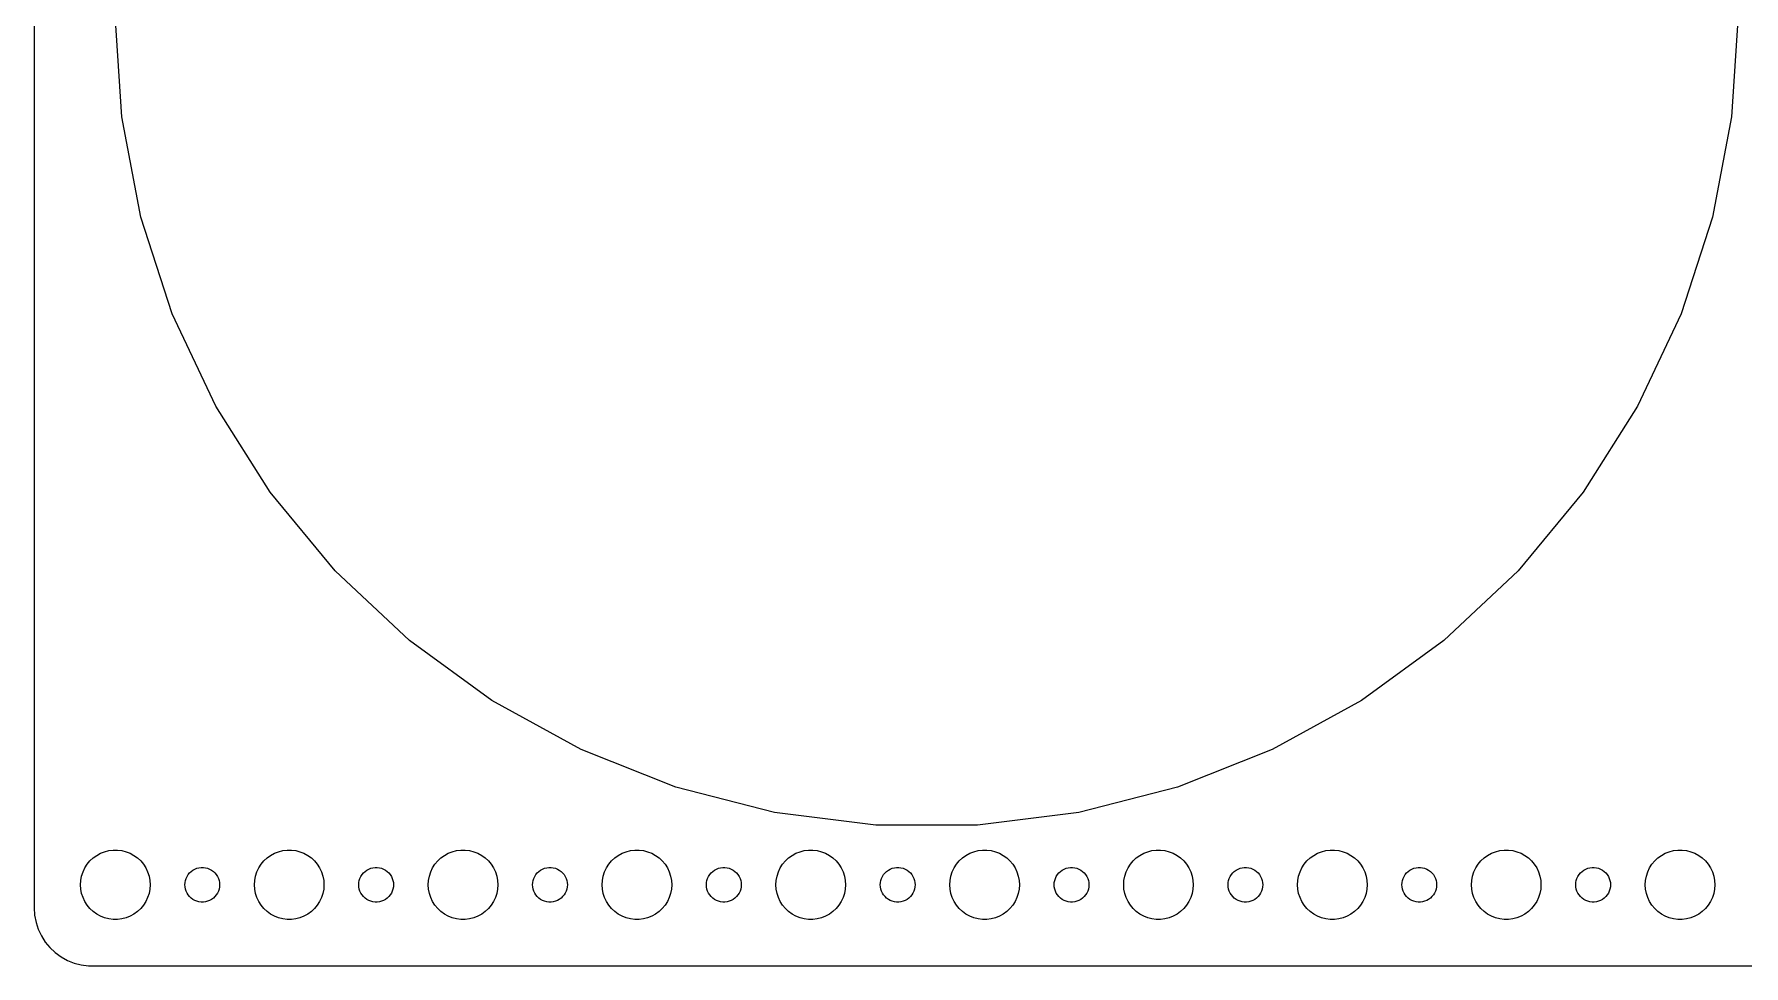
# Model space of a CAD drawing. Header units: metres. Extents: x -367 to 367, y -82 to 82.
# Drawn here: x -367 to -219.5, y -82 to -1.6 of the extents above; entities that cross this region are included whole.
import ezdxf

# ---------------------------------------------------------------- set-up
doc = ezdxf.new("R2010")
doc.units = ezdxf.units.M

msp = doc.modelspace()

# ---------------------------------------------------------------- linework, layer by layer
for p, q in [((-367, 77), (-367, -77)), ((-359.448, -8.7733), (-360, 0)), ((-220, 0), (-220.552, -8.7733)), ((-357.801, -17.4083), (-359.448, -8.7733)), ((-220.552, -8.7733), (-222.199, -17.4083)), ((-355.084, -25.7687), (-357.801, -17.4083)), ((-222.199, -17.4083), (-224.916, -25.7687)), ((-351.341, -33.7227), (-355.084, -25.7687)), ((-224.916, -25.7687), (-228.659, -33.7227)), ((-346.631, -41.145), (-351.341, -33.7227)), ((-228.659, -33.7227), (-233.369, -41.145)), ((-341.028, -47.9183), (-346.631, -41.145)), ((-233.369, -41.145), (-238.972, -47.9183)), ((-334.62, -53.9359), (-341.028, -47.9183)), ((-238.972, -47.9183), (-245.38, -53.9359)), ((-327.508, -59.103), (-334.62, -53.9359)), ((-245.38, -53.9359), (-252.492, -59.103)), ((-319.805, -63.3379), (-327.508, -59.103)), ((-252.492, -59.103), (-260.195, -63.3379)), ((-311.631, -66.574), (-319.805, -63.3379)), ((-260.195, -63.3379), (-268.369, -66.574)), ((-303.117, -68.7601), (-311.631, -66.574)), ((-268.369, -66.574), (-276.883, -68.7601)), ((-294.395, -69.8619), (-303.117, -68.7601)), ((-276.883, -68.7601), (-285.605, -69.8619)), ((-285.605, -69.8619), (-294.395, -69.8619)), ((-361.277, -72.2855), (-360.927, -72.1468)), ((-360.927, -72.1468), (-360.562, -72.0531)), ((-360.562, -72.0531), (-360.188, -72.0059)), ((-360.188, -72.0059), (-359.812, -72.0059)), ((-359.812, -72.0059), (-359.438, -72.0531)), ((-359.438, -72.0531), (-359.073, -72.1468)), ((-359.073, -72.1468), (-358.723, -72.2855)), ((-346.277, -72.2855), (-345.927, -72.1468)), ((-345.927, -72.1468), (-345.562, -72.0531)), ((-345.562, -72.0531), (-345.188, -72.0059)), ((-345.188, -72.0059), (-344.812, -72.0059)), ((-344.812, -72.0059), (-344.438, -72.0531)), ((-344.438, -72.0531), (-344.073, -72.1468)), ((-344.073, -72.1468), (-343.723, -72.2855)), ((-331.277, -72.2855), (-330.927, -72.1468)), ((-330.927, -72.1468), (-330.562, -72.0531)), ((-330.562, -72.0531), (-330.188, -72.0059)), ((-330.188, -72.0059), (-329.812, -72.0059)), ((-329.812, -72.0059), (-329.438, -72.0531)), ((-329.438, -72.0531), (-329.073, -72.1468)), ((-329.073, -72.1468), (-328.723, -72.2855)), ((-316.277, -72.2855), (-315.927, -72.1468)), ((-315.927, -72.1468), (-315.562, -72.0531)), ((-315.562, -72.0531), (-315.188, -72.0059)), ((-315.188, -72.0059), (-314.812, -72.0059)), ((-314.812, -72.0059), (-314.438, -72.0531)), ((-314.438, -72.0531), (-314.073, -72.1468)), ((-314.073, -72.1468), (-313.723, -72.2855)), ((-301.277, -72.2855), (-300.927, -72.1468)), ((-300.927, -72.1468), (-300.562, -72.0531)), ((-300.562, -72.0531), (-300.188, -72.0059)), ((-300.188, -72.0059), (-299.812, -72.0059)), ((-299.812, -72.0059), (-299.438, -72.0531)), ((-299.438, -72.0531), (-299.073, -72.1468)), ((-299.073, -72.1468), (-298.723, -72.2855)), ((-286.277, -72.2855), (-285.927, -72.1468)), ((-285.927, -72.1468), (-285.562, -72.0531)), ((-285.562, -72.0531), (-285.188, -72.0059)), ((-285.188, -72.0059), (-284.812, -72.0059)), ((-284.812, -72.0059), (-284.438, -72.0531)), ((-284.438, -72.0531), (-284.073, -72.1468)), ((-284.073, -72.1468), (-283.723, -72.2855)), ((-271.277, -72.2855), (-270.927, -72.1468)), ((-270.927, -72.1468), (-270.562, -72.0531)), ((-270.562, -72.0531), (-270.188, -72.0059)), ((-270.188, -72.0059), (-269.812, -72.0059)), ((-269.812, -72.0059), (-269.438, -72.0531)), ((-269.438, -72.0531), (-269.073, -72.1468)), ((-269.073, -72.1468), (-268.723, -72.2855)), ((-256.277, -72.2855), (-255.927, -72.1468)), ((-255.927, -72.1468), (-255.562, -72.0531)), ((-255.562, -72.0531), (-255.188, -72.0059)), ((-255.188, -72.0059), (-254.812, -72.0059)), ((-254.812, -72.0059), (-254.438, -72.0531)), ((-254.438, -72.0531), (-254.073, -72.1468)), ((-254.073, -72.1468), (-253.723, -72.2855)), ((-241.277, -72.2855), (-240.927, -72.1468)), ((-240.927, -72.1468), (-240.562, -72.0531)), ((-240.562, -72.0531), (-240.188, -72.0059)), ((-240.188, -72.0059), (-239.812, -72.0059)), ((-239.812, -72.0059), (-239.438, -72.0531)), ((-239.438, -72.0531), (-239.073, -72.1468)), ((-239.073, -72.1468), (-238.723, -72.2855)), ((-226.277, -72.2855), (-225.927, -72.1468)), ((-225.927, -72.1468), (-225.562, -72.0531)), ((-225.562, -72.0531), (-225.188, -72.0059)), ((-225.188, -72.0059), (-224.812, -72.0059)), ((-224.812, -72.0059), (-224.438, -72.0531)), ((-224.438, -72.0531), (-224.073, -72.1468)), ((-224.073, -72.1468), (-223.723, -72.2855)), ((-362.789, -73.8956), (-362.629, -73.5547)), ((-362.629, -73.5547), (-362.427, -73.2366)), ((-362.427, -73.2366), (-362.187, -72.9464)), ((-362.187, -72.9464), (-361.912, -72.6885)), ((-361.912, -72.6885), (-361.607, -72.467)), ((-361.607, -72.467), (-361.277, -72.2855)), ((-358.723, -72.2855), (-358.393, -72.467)), ((-358.393, -72.467), (-358.088, -72.6885)), ((-358.088, -72.6885), (-357.813, -72.9464)), ((-357.813, -72.9464), (-357.573, -73.2366)), ((-357.573, -73.2366), (-357.371, -73.5547)), ((-357.371, -73.5547), (-357.211, -73.8956)), ((-353.456, -73.8442), (-353.304, -73.7335)), ((-353.304, -73.7335), (-353.139, -73.6428)), ((-353.139, -73.6428), (-352.964, -73.5734)), ((-352.964, -73.5734), (-352.781, -73.5266)), ((-352.781, -73.5266), (-352.594, -73.503)), ((-352.594, -73.503), (-352.406, -73.503)), ((-352.406, -73.503), (-352.219, -73.5266)), ((-352.219, -73.5266), (-352.036, -73.5734)), ((-352.036, -73.5734), (-351.861, -73.6428)), ((-351.861, -73.6428), (-351.696, -73.7335)), ((-351.696, -73.7335), (-351.544, -73.8442)), ((-347.789, -73.8956), (-347.629, -73.5547)), ((-347.629, -73.5547), (-347.427, -73.2366)), ((-347.427, -73.2366), (-347.187, -72.9464)), ((-347.187, -72.9464), (-346.912, -72.6885)), ((-346.912, -72.6885), (-346.607, -72.467)), ((-346.607, -72.467), (-346.277, -72.2855)), ((-343.723, -72.2855), (-343.393, -72.467)), ((-343.393, -72.467), (-343.088, -72.6885)), ((-343.088, -72.6885), (-342.813, -72.9464)), ((-342.813, -72.9464), (-342.573, -73.2366)), ((-342.573, -73.2366), (-342.371, -73.5547)), ((-342.371, -73.5547), (-342.211, -73.8956)), ((-338.456, -73.8442), (-338.304, -73.7335)), ((-338.304, -73.7335), (-338.139, -73.6428)), ((-338.139, -73.6428), (-337.964, -73.5734)), ((-337.964, -73.5734), (-337.781, -73.5266)), ((-337.781, -73.5266), (-337.594, -73.503)), ((-337.594, -73.503), (-337.406, -73.503)), ((-337.406, -73.503), (-337.219, -73.5266)), ((-337.219, -73.5266), (-337.036, -73.5734)), ((-337.036, -73.5734), (-336.861, -73.6428)), ((-336.861, -73.6428), (-336.696, -73.7335)), ((-336.696, -73.7335), (-336.544, -73.8442)), ((-332.789, -73.8956), (-332.629, -73.5547)), ((-332.629, -73.5547), (-332.427, -73.2366)), ((-332.427, -73.2366), (-332.187, -72.9464)), ((-332.187, -72.9464), (-331.912, -72.6885)), ((-331.912, -72.6885), (-331.607, -72.467)), ((-331.607, -72.467), (-331.277, -72.2855)), ((-328.723, -72.2855), (-328.393, -72.467)), ((-328.393, -72.467), (-328.088, -72.6885)), ((-328.088, -72.6885), (-327.813, -72.9464)), ((-327.813, -72.9464), (-327.573, -73.2366)), ((-327.573, -73.2366), (-327.371, -73.5547)), ((-327.371, -73.5547), (-327.211, -73.8956)), ((-323.456, -73.8442), (-323.304, -73.7335)), ((-323.304, -73.7335), (-323.139, -73.6428)), ((-323.139, -73.6428), (-322.964, -73.5734)), ((-322.964, -73.5734), (-322.781, -73.5266)), ((-322.781, -73.5266), (-322.594, -73.503)), ((-322.594, -73.503), (-322.406, -73.503)), ((-322.406, -73.503), (-322.219, -73.5266)), ((-322.219, -73.5266), (-322.036, -73.5734)), ((-322.036, -73.5734), (-321.861, -73.6428)), ((-321.861, -73.6428), (-321.696, -73.7335)), ((-321.696, -73.7335), (-321.544, -73.8442)), ((-317.789, -73.8956), (-317.629, -73.5547)), ((-317.629, -73.5547), (-317.427, -73.2366)), ((-317.427, -73.2366), (-317.187, -72.9464)), ((-317.187, -72.9464), (-316.912, -72.6885)), ((-316.912, -72.6885), (-316.607, -72.467)), ((-316.607, -72.467), (-316.277, -72.2855)), ((-313.723, -72.2855), (-313.393, -72.467)), ((-313.393, -72.467), (-313.088, -72.6885)), ((-313.088, -72.6885), (-312.813, -72.9464)), ((-312.813, -72.9464), (-312.573, -73.2366)), ((-312.573, -73.2366), (-312.371, -73.5547)), ((-312.371, -73.5547), (-312.211, -73.8956)), ((-308.456, -73.8442), (-308.304, -73.7335)), ((-308.304, -73.7335), (-308.139, -73.6428)), ((-308.139, -73.6428), (-307.964, -73.5734)), ((-307.964, -73.5734), (-307.781, -73.5266)), ((-307.781, -73.5266), (-307.594, -73.503)), ((-307.594, -73.503), (-307.406, -73.503)), ((-307.406, -73.503), (-307.219, -73.5266)), ((-307.219, -73.5266), (-307.036, -73.5734)), ((-307.036, -73.5734), (-306.861, -73.6428)), ((-306.861, -73.6428), (-306.696, -73.7335)), ((-306.696, -73.7335), (-306.544, -73.8442)), ((-302.789, -73.8956), (-302.629, -73.5547)), ((-302.629, -73.5547), (-302.427, -73.2366)), ((-302.427, -73.2366), (-302.187, -72.9464)), ((-302.187, -72.9464), (-301.912, -72.6885)), ((-301.912, -72.6885), (-301.607, -72.467)), ((-301.607, -72.467), (-301.277, -72.2855)), ((-298.723, -72.2855), (-298.393, -72.467)), ((-298.393, -72.467), (-298.088, -72.6885)), ((-298.088, -72.6885), (-297.813, -72.9464)), ((-297.813, -72.9464), (-297.573, -73.2366)), ((-297.573, -73.2366), (-297.371, -73.5547)), ((-297.371, -73.5547), (-297.211, -73.8956)), ((-293.456, -73.8442), (-293.304, -73.7335)), ((-293.304, -73.7335), (-293.139, -73.6428)), ((-293.139, -73.6428), (-292.964, -73.5734)), ((-292.964, -73.5734), (-292.781, -73.5266)), ((-292.781, -73.5266), (-292.594, -73.503)), ((-292.594, -73.503), (-292.406, -73.503)), ((-292.406, -73.503), (-292.219, -73.5266)), ((-292.219, -73.5266), (-292.036, -73.5734)), ((-292.036, -73.5734), (-291.861, -73.6428)), ((-291.861, -73.6428), (-291.696, -73.7335)), ((-291.696, -73.7335), (-291.544, -73.8442)), ((-287.789, -73.8956), (-287.629, -73.5547)), ((-287.629, -73.5547), (-287.427, -73.2366)), ((-287.427, -73.2366), (-287.187, -72.9464)), ((-287.187, -72.9464), (-286.912, -72.6885)), ((-286.912, -72.6885), (-286.607, -72.467)), ((-286.607, -72.467), (-286.277, -72.2855)), ((-283.723, -72.2855), (-283.393, -72.467)), ((-283.393, -72.467), (-283.088, -72.6885)), ((-283.088, -72.6885), (-282.813, -72.9464)), ((-282.813, -72.9464), (-282.573, -73.2366)), ((-282.573, -73.2366), (-282.371, -73.5547)), ((-282.371, -73.5547), (-282.211, -73.8956)), ((-278.456, -73.8442), (-278.304, -73.7335)), ((-278.304, -73.7335), (-278.139, -73.6428)), ((-278.139, -73.6428), (-277.964, -73.5734)), ((-277.964, -73.5734), (-277.781, -73.5266)), ((-277.781, -73.5266), (-277.594, -73.503)), ((-277.594, -73.503), (-277.406, -73.503)), ((-277.406, -73.503), (-277.219, -73.5266)), ((-277.219, -73.5266), (-277.036, -73.5734)), ((-277.036, -73.5734), (-276.861, -73.6428)), ((-276.861, -73.6428), (-276.696, -73.7335)), ((-276.696, -73.7335), (-276.544, -73.8442)), ((-272.789, -73.8956), (-272.629, -73.5547)), ((-272.629, -73.5547), (-272.427, -73.2366)), ((-272.427, -73.2366), (-272.187, -72.9464)), ((-272.187, -72.9464), (-271.912, -72.6885)), ((-271.912, -72.6885), (-271.607, -72.467)), ((-271.607, -72.467), (-271.277, -72.2855)), ((-268.723, -72.2855), (-268.393, -72.467)), ((-268.393, -72.467), (-268.088, -72.6885)), ((-268.088, -72.6885), (-267.813, -72.9464)), ((-267.813, -72.9464), (-267.573, -73.2366)), ((-267.573, -73.2366), (-267.371, -73.5547)), ((-267.371, -73.5547), (-267.211, -73.8956)), ((-263.456, -73.8442), (-263.304, -73.7335)), ((-263.304, -73.7335), (-263.139, -73.6428)), ((-263.139, -73.6428), (-262.964, -73.5734)), ((-262.964, -73.5734), (-262.781, -73.5266)), ((-262.781, -73.5266), (-262.594, -73.503)), ((-262.594, -73.503), (-262.406, -73.503)), ((-262.406, -73.503), (-262.219, -73.5266)), ((-262.219, -73.5266), (-262.036, -73.5734)), ((-262.036, -73.5734), (-261.861, -73.6428)), ((-261.861, -73.6428), (-261.696, -73.7335)), ((-261.696, -73.7335), (-261.544, -73.8442)), ((-257.789, -73.8956), (-257.629, -73.5547)), ((-257.629, -73.5547), (-257.427, -73.2366)), ((-257.427, -73.2366), (-257.187, -72.9464)), ((-257.187, -72.9464), (-256.912, -72.6885)), ((-256.912, -72.6885), (-256.607, -72.467)), ((-256.607, -72.467), (-256.277, -72.2855)), ((-253.723, -72.2855), (-253.393, -72.467)), ((-253.393, -72.467), (-253.088, -72.6885)), ((-253.088, -72.6885), (-252.813, -72.9464)), ((-252.813, -72.9464), (-252.573, -73.2366)), ((-252.573, -73.2366), (-252.371, -73.5547)), ((-252.371, -73.5547), (-252.211, -73.8956)), ((-248.456, -73.8442), (-248.304, -73.7335)), ((-248.304, -73.7335), (-248.139, -73.6428)), ((-248.139, -73.6428), (-247.964, -73.5734)), ((-247.964, -73.5734), (-247.781, -73.5266)), ((-247.781, -73.5266), (-247.594, -73.503)), ((-247.594, -73.503), (-247.406, -73.503)), ((-247.406, -73.503), (-247.219, -73.5266)), ((-247.219, -73.5266), (-247.036, -73.5734)), ((-247.036, -73.5734), (-246.861, -73.6428)), ((-246.861, -73.6428), (-246.696, -73.7335)), ((-246.696, -73.7335), (-246.544, -73.8442)), ((-242.789, -73.8956), (-242.629, -73.5547)), ((-242.629, -73.5547), (-242.427, -73.2366)), ((-242.427, -73.2366), (-242.187, -72.9464)), ((-242.187, -72.9464), (-241.912, -72.6885)), ((-241.912, -72.6885), (-241.607, -72.467)), ((-241.607, -72.467), (-241.277, -72.2855)), ((-238.723, -72.2855), (-238.393, -72.467)), ((-238.393, -72.467), (-238.088, -72.6885)), ((-238.088, -72.6885), (-237.813, -72.9464)), ((-237.813, -72.9464), (-237.573, -73.2366)), ((-237.573, -73.2366), (-237.371, -73.5547)), ((-237.371, -73.5547), (-237.211, -73.8956)), ((-233.456, -73.8442), (-233.304, -73.7335)), ((-233.304, -73.7335), (-233.139, -73.6428)), ((-233.139, -73.6428), (-232.964, -73.5734)), ((-232.964, -73.5734), (-232.781, -73.5266)), ((-232.781, -73.5266), (-232.594, -73.503)), ((-232.594, -73.503), (-232.406, -73.503)), ((-232.406, -73.503), (-232.219, -73.5266)), ((-232.219, -73.5266), (-232.036, -73.5734)), ((-232.036, -73.5734), (-231.861, -73.6428)), ((-231.861, -73.6428), (-231.696, -73.7335)), ((-231.696, -73.7335), (-231.544, -73.8442)), ((-227.789, -73.8956), (-227.629, -73.5547)), ((-227.629, -73.5547), (-227.427, -73.2366)), ((-227.427, -73.2366), (-227.187, -72.9464)), ((-227.187, -72.9464), (-226.912, -72.6885)), ((-226.912, -72.6885), (-226.607, -72.467)), ((-226.607, -72.467), (-226.277, -72.2855)), ((-223.723, -72.2855), (-223.393, -72.467)), ((-223.393, -72.467), (-223.088, -72.6885)), ((-223.088, -72.6885), (-222.813, -72.9464)), ((-222.813, -72.9464), (-222.573, -73.2366)), ((-222.573, -73.2366), (-222.371, -73.5547)), ((-222.371, -73.5547), (-222.211, -73.8956)), ((-363, -75), (-362.976, -74.624)), ((-362.976, -75.376), (-363, -75)), ((-362.976, -74.624), (-362.906, -74.2539)), ((-362.906, -74.2539), (-362.789, -73.8956)), ((-357.211, -73.8956), (-357.094, -74.2539)), ((-357.094, -74.2539), (-357.024, -74.624)), ((-357.024, -74.624), (-357, -75)), ((-357, -75), (-357.024, -75.376)), ((-354, -75), (-353.988, -74.812)), ((-353.988, -75.188), (-354, -75)), ((-353.988, -74.812), (-353.953, -74.627)), ((-353.953, -75.373), (-353.988, -75.188)), ((-353.953, -74.627), (-353.895, -74.4478)), ((-353.895, -74.4478), (-353.814, -74.2774)), ((-353.814, -74.2774), (-353.714, -74.1183)), ((-353.714, -74.1183), (-353.593, -73.9732)), ((-353.593, -73.9732), (-353.456, -73.8442)), ((-351.544, -73.8442), (-351.407, -73.9732)), ((-351.407, -73.9732), (-351.286, -74.1183)), ((-351.286, -74.1183), (-351.186, -74.2774)), ((-351.186, -74.2774), (-351.105, -74.4478)), ((-351.105, -74.4478), (-351.047, -74.627)), ((-351.047, -74.627), (-351.012, -74.812)), ((-351.012, -75.188), (-351.047, -75.373)), ((-351.012, -74.812), (-351, -75)), ((-351, -75), (-351.012, -75.188)), ((-348, -75), (-347.976, -74.624)), ((-347.976, -75.376), (-348, -75)), ((-347.976, -74.624), (-347.906, -74.2539)), ((-347.906, -74.2539), (-347.789, -73.8956)), ((-342.211, -73.8956), (-342.094, -74.2539)), ((-342.094, -74.2539), (-342.024, -74.624)), ((-342.024, -74.624), (-342, -75)), ((-342, -75), (-342.024, -75.376)), ((-339, -75), (-338.988, -74.812)), ((-338.988, -75.188), (-339, -75)), ((-338.988, -74.812), (-338.953, -74.627)), ((-338.953, -75.373), (-338.988, -75.188)), ((-338.953, -74.627), (-338.895, -74.4478)), ((-338.895, -74.4478), (-338.814, -74.2774)), ((-338.814, -74.2774), (-338.714, -74.1183)), ((-338.714, -74.1183), (-338.593, -73.9732)), ((-338.593, -73.9732), (-338.456, -73.8442)), ((-336.544, -73.8442), (-336.407, -73.9732)), ((-336.407, -73.9732), (-336.286, -74.1183)), ((-336.286, -74.1183), (-336.186, -74.2774)), ((-336.186, -74.2774), (-336.105, -74.4478)), ((-336.105, -74.4478), (-336.047, -74.627)), ((-336.047, -74.627), (-336.012, -74.812)), ((-336.012, -75.188), (-336.047, -75.373)), ((-336.012, -74.812), (-336, -75)), ((-336, -75), (-336.012, -75.188)), ((-333, -75), (-332.976, -74.624)), ((-332.976, -75.376), (-333, -75)), ((-332.976, -74.624), (-332.906, -74.2539)), ((-332.906, -74.2539), (-332.789, -73.8956)), ((-327.211, -73.8956), (-327.094, -74.2539)), ((-327.094, -74.2539), (-327.024, -74.624)), ((-327.024, -74.624), (-327, -75)), ((-327, -75), (-327.024, -75.376)), ((-324, -75), (-323.988, -74.812)), ((-323.988, -75.188), (-324, -75)), ((-323.988, -74.812), (-323.953, -74.627)), ((-323.953, -75.373), (-323.988, -75.188)), ((-323.953, -74.627), (-323.895, -74.4478)), ((-323.895, -74.4478), (-323.814, -74.2774)), ((-323.814, -74.2774), (-323.714, -74.1183)), ((-323.714, -74.1183), (-323.593, -73.9732)), ((-323.593, -73.9732), (-323.456, -73.8442)), ((-321.544, -73.8442), (-321.407, -73.9732)), ((-321.407, -73.9732), (-321.286, -74.1183)), ((-321.286, -74.1183), (-321.186, -74.2774)), ((-321.186, -74.2774), (-321.105, -74.4478)), ((-321.105, -74.4478), (-321.047, -74.627)), ((-321.047, -74.627), (-321.012, -74.812)), ((-321.012, -75.188), (-321.047, -75.373)), ((-321.012, -74.812), (-321, -75)), ((-321, -75), (-321.012, -75.188)), ((-318, -75), (-317.976, -74.624)), ((-317.976, -75.376), (-318, -75)), ((-317.976, -74.624), (-317.906, -74.2539)), ((-317.906, -74.2539), (-317.789, -73.8956)), ((-312.211, -73.8956), (-312.094, -74.2539)), ((-312.094, -74.2539), (-312.024, -74.624)), ((-312.024, -74.624), (-312, -75)), ((-312, -75), (-312.024, -75.376)), ((-309, -75), (-308.988, -74.812)), ((-308.988, -75.188), (-309, -75)), ((-308.988, -74.812), (-308.953, -74.627)), ((-308.953, -75.373), (-308.988, -75.188)), ((-308.953, -74.627), (-308.895, -74.4478)), ((-308.895, -74.4478), (-308.814, -74.2774)), ((-308.814, -74.2774), (-308.714, -74.1183)), ((-308.714, -74.1183), (-308.593, -73.9732)), ((-308.593, -73.9732), (-308.456, -73.8442)), ((-306.544, -73.8442), (-306.407, -73.9732)), ((-306.407, -73.9732), (-306.286, -74.1183)), ((-306.286, -74.1183), (-306.186, -74.2774)), ((-306.186, -74.2774), (-306.105, -74.4478)), ((-306.105, -74.4478), (-306.047, -74.627)), ((-306.047, -74.627), (-306.012, -74.812)), ((-306.012, -75.188), (-306.047, -75.373)), ((-306.012, -74.812), (-306, -75)), ((-306, -75), (-306.012, -75.188)), ((-303, -75), (-302.976, -74.624)), ((-302.976, -75.376), (-303, -75)), ((-302.976, -74.624), (-302.906, -74.2539)), ((-302.906, -74.2539), (-302.789, -73.8956)), ((-297.211, -73.8956), (-297.094, -74.2539)), ((-297.094, -74.2539), (-297.024, -74.624)), ((-297.024, -74.624), (-297, -75)), ((-297, -75), (-297.024, -75.376)), ((-294, -75), (-293.988, -74.812)), ((-293.988, -75.188), (-294, -75)), ((-293.988, -74.812), (-293.953, -74.627)), ((-293.953, -75.373), (-293.988, -75.188)), ((-293.953, -74.627), (-293.895, -74.4478)), ((-293.895, -74.4478), (-293.814, -74.2774)), ((-293.814, -74.2774), (-293.714, -74.1183)), ((-293.714, -74.1183), (-293.593, -73.9732)), ((-293.593, -73.9732), (-293.456, -73.8442)), ((-291.544, -73.8442), (-291.407, -73.9732)), ((-291.407, -73.9732), (-291.286, -74.1183)), ((-291.286, -74.1183), (-291.186, -74.2774)), ((-291.186, -74.2774), (-291.105, -74.4478)), ((-291.105, -74.4478), (-291.047, -74.627)), ((-291.047, -74.627), (-291.012, -74.812)), ((-291.012, -75.188), (-291.047, -75.373)), ((-291.012, -74.812), (-291, -75)), ((-291, -75), (-291.012, -75.188)), ((-288, -75), (-287.976, -74.624)), ((-287.976, -75.376), (-288, -75)), ((-287.976, -74.624), (-287.906, -74.2539)), ((-287.906, -74.2539), (-287.789, -73.8956)), ((-282.211, -73.8956), (-282.094, -74.2539)), ((-282.094, -74.2539), (-282.024, -74.624)), ((-282.024, -74.624), (-282, -75)), ((-282, -75), (-282.024, -75.376)), ((-279, -75), (-278.988, -74.812)), ((-278.988, -75.188), (-279, -75)), ((-278.988, -74.812), (-278.953, -74.627)), ((-278.953, -75.373), (-278.988, -75.188)), ((-278.953, -74.627), (-278.895, -74.4478)), ((-278.895, -74.4478), (-278.814, -74.2774)), ((-278.814, -74.2774), (-278.714, -74.1183)), ((-278.714, -74.1183), (-278.593, -73.9732)), ((-278.593, -73.9732), (-278.456, -73.8442)), ((-276.544, -73.8442), (-276.407, -73.9732)), ((-276.407, -73.9732), (-276.286, -74.1183)), ((-276.286, -74.1183), (-276.186, -74.2774)), ((-276.186, -74.2774), (-276.105, -74.4478)), ((-276.105, -74.4478), (-276.047, -74.627)), ((-276.047, -74.627), (-276.012, -74.812)), ((-276.012, -75.188), (-276.047, -75.373)), ((-276.012, -74.812), (-276, -75)), ((-276, -75), (-276.012, -75.188)), ((-273, -75), (-272.976, -74.624)), ((-272.976, -75.376), (-273, -75)), ((-272.976, -74.624), (-272.906, -74.2539)), ((-272.906, -74.2539), (-272.789, -73.8956)), ((-267.211, -73.8956), (-267.094, -74.2539)), ((-267.094, -74.2539), (-267.024, -74.624)), ((-267.024, -74.624), (-267, -75)), ((-267, -75), (-267.024, -75.376)), ((-264, -75), (-263.988, -74.812)), ((-263.988, -75.188), (-264, -75)), ((-263.988, -74.812), (-263.953, -74.627)), ((-263.953, -75.373), (-263.988, -75.188)), ((-263.953, -74.627), (-263.895, -74.4478)), ((-263.895, -74.4478), (-263.814, -74.2774)), ((-263.814, -74.2774), (-263.714, -74.1183)), ((-263.714, -74.1183), (-263.593, -73.9732)), ((-263.593, -73.9732), (-263.456, -73.8442)), ((-261.544, -73.8442), (-261.407, -73.9732)), ((-261.407, -73.9732), (-261.286, -74.1183)), ((-261.286, -74.1183), (-261.186, -74.2774)), ((-261.186, -74.2774), (-261.105, -74.4478)), ((-261.105, -74.4478), (-261.047, -74.627)), ((-261.047, -74.627), (-261.012, -74.812)), ((-261.012, -75.188), (-261.047, -75.373)), ((-261.012, -74.812), (-261, -75)), ((-261, -75), (-261.012, -75.188)), ((-258, -75), (-257.976, -74.624)), ((-257.976, -75.376), (-258, -75)), ((-257.976, -74.624), (-257.906, -74.2539)), ((-257.906, -74.2539), (-257.789, -73.8956)), ((-252.211, -73.8956), (-252.094, -74.2539)), ((-252.094, -74.2539), (-252.024, -74.624)), ((-252.024, -74.624), (-252, -75)), ((-252, -75), (-252.024, -75.376)), ((-249, -75), (-248.988, -74.812)), ((-248.988, -75.188), (-249, -75)), ((-248.988, -74.812), (-248.953, -74.627)), ((-248.953, -75.373), (-248.988, -75.188)), ((-248.953, -74.627), (-248.895, -74.4478)), ((-248.895, -74.4478), (-248.814, -74.2774)), ((-248.814, -74.2774), (-248.714, -74.1183)), ((-248.714, -74.1183), (-248.593, -73.9732)), ((-248.593, -73.9732), (-248.456, -73.8442)), ((-246.544, -73.8442), (-246.407, -73.9732)), ((-246.407, -73.9732), (-246.286, -74.1183)), ((-246.286, -74.1183), (-246.186, -74.2774)), ((-246.186, -74.2774), (-246.105, -74.4478)), ((-246.105, -74.4478), (-246.047, -74.627)), ((-246.047, -74.627), (-246.012, -74.812)), ((-246.012, -75.188), (-246.047, -75.373)), ((-246.012, -74.812), (-246, -75)), ((-246, -75), (-246.012, -75.188)), ((-243, -75), (-242.976, -74.624)), ((-242.976, -75.376), (-243, -75)), ((-242.976, -74.624), (-242.906, -74.2539)), ((-242.906, -74.2539), (-242.789, -73.8956)), ((-237.211, -73.8956), (-237.094, -74.2539)), ((-237.094, -74.2539), (-237.024, -74.624)), ((-237.024, -74.624), (-237, -75)), ((-237, -75), (-237.024, -75.376)), ((-234, -75), (-233.988, -74.812)), ((-233.988, -75.188), (-234, -75)), ((-233.988, -74.812), (-233.953, -74.627)), ((-233.953, -75.373), (-233.988, -75.188)), ((-233.953, -74.627), (-233.895, -74.4478)), ((-233.895, -74.4478), (-233.814, -74.2774)), ((-233.814, -74.2774), (-233.714, -74.1183)), ((-233.714, -74.1183), (-233.593, -73.9732)), ((-233.593, -73.9732), (-233.456, -73.8442)), ((-231.544, -73.8442), (-231.407, -73.9732)), ((-231.407, -73.9732), (-231.286, -74.1183)), ((-231.286, -74.1183), (-231.186, -74.2774)), ((-231.186, -74.2774), (-231.105, -74.4478)), ((-231.105, -74.4478), (-231.047, -74.627)), ((-231.047, -74.627), (-231.012, -74.812)), ((-231.012, -75.188), (-231.047, -75.373)), ((-231.012, -74.812), (-231, -75)), ((-231, -75), (-231.012, -75.188)), ((-228, -75), (-227.976, -74.624)), ((-227.976, -75.376), (-228, -75)), ((-227.976, -74.624), (-227.906, -74.2539)), ((-227.906, -74.2539), (-227.789, -73.8956)), ((-222.211, -73.8956), (-222.094, -74.2539)), ((-222.094, -74.2539), (-222.024, -74.624)), ((-222.024, -74.624), (-222, -75)), ((-222, -75), (-222.024, -75.376)), ((-362.906, -75.7461), (-362.976, -75.376)), ((-362.789, -76.1044), (-362.906, -75.7461)), ((-362.629, -76.4453), (-362.789, -76.1044)), ((-362.427, -76.7634), (-362.629, -76.4453)), ((-357.371, -76.4453), (-357.573, -76.7634)), ((-357.211, -76.1044), (-357.371, -76.4453)), ((-357.094, -75.7461), (-357.211, -76.1044)), ((-357.024, -75.376), (-357.094, -75.7461)), ((-353.895, -75.5522), (-353.953, -75.373)), ((-353.814, -75.7226), (-353.895, -75.5522)), ((-353.714, -75.8817), (-353.814, -75.7226)), ((-353.593, -76.0268), (-353.714, -75.8817)), ((-353.456, -76.1558), (-353.593, -76.0268)), ((-353.304, -76.2665), (-353.456, -76.1558)), ((-353.139, -76.3572), (-353.304, -76.2665)), ((-352.964, -76.4266), (-353.139, -76.3572)), ((-352.781, -76.4734), (-352.964, -76.4266)), ((-352.594, -76.497), (-352.781, -76.4734)), ((-352.406, -76.497), (-352.594, -76.497)), ((-352.219, -76.4734), (-352.406, -76.497)), ((-352.036, -76.4266), (-352.219, -76.4734)), ((-351.861, -76.3572), (-352.036, -76.4266)), ((-351.696, -76.2665), (-351.861, -76.3572)), ((-351.544, -76.1558), (-351.696, -76.2665)), ((-351.407, -76.0268), (-351.544, -76.1558)), ((-351.286, -75.8817), (-351.407, -76.0268)), ((-351.186, -75.7226), (-351.286, -75.8817)), ((-351.105, -75.5522), (-351.186, -75.7226)), ((-351.047, -75.373), (-351.105, -75.5522)), ((-347.906, -75.7461), (-347.976, -75.376)), ((-347.789, -76.1044), (-347.906, -75.7461)), ((-347.629, -76.4453), (-347.789, -76.1044)), ((-347.427, -76.7634), (-347.629, -76.4453)), ((-342.371, -76.4453), (-342.573, -76.7634)), ((-342.211, -76.1044), (-342.371, -76.4453)), ((-342.094, -75.7461), (-342.211, -76.1044)), ((-342.024, -75.376), (-342.094, -75.7461)), ((-338.895, -75.5522), (-338.953, -75.373)), ((-338.814, -75.7226), (-338.895, -75.5522)), ((-338.714, -75.8817), (-338.814, -75.7226)), ((-338.593, -76.0268), (-338.714, -75.8817)), ((-338.456, -76.1558), (-338.593, -76.0268)), ((-338.304, -76.2665), (-338.456, -76.1558)), ((-338.139, -76.3572), (-338.304, -76.2665)), ((-337.964, -76.4266), (-338.139, -76.3572)), ((-337.781, -76.4734), (-337.964, -76.4266)), ((-337.594, -76.497), (-337.781, -76.4734)), ((-337.406, -76.497), (-337.594, -76.497)), ((-337.219, -76.4734), (-337.406, -76.497)), ((-337.036, -76.4266), (-337.219, -76.4734)), ((-336.861, -76.3572), (-337.036, -76.4266)), ((-336.696, -76.2665), (-336.861, -76.3572)), ((-336.544, -76.1558), (-336.696, -76.2665)), ((-336.407, -76.0268), (-336.544, -76.1558)), ((-336.286, -75.8817), (-336.407, -76.0268)), ((-336.186, -75.7226), (-336.286, -75.8817)), ((-336.105, -75.5522), (-336.186, -75.7226)), ((-336.047, -75.373), (-336.105, -75.5522)), ((-332.906, -75.7461), (-332.976, -75.376)), ((-332.789, -76.1044), (-332.906, -75.7461)), ((-332.629, -76.4453), (-332.789, -76.1044)), ((-332.427, -76.7634), (-332.629, -76.4453)), ((-327.371, -76.4453), (-327.573, -76.7634)), ((-327.211, -76.1044), (-327.371, -76.4453)), ((-327.094, -75.7461), (-327.211, -76.1044)), ((-327.024, -75.376), (-327.094, -75.7461)), ((-323.895, -75.5522), (-323.953, -75.373)), ((-323.814, -75.7226), (-323.895, -75.5522)), ((-323.714, -75.8817), (-323.814, -75.7226)), ((-323.593, -76.0268), (-323.714, -75.8817)), ((-323.456, -76.1558), (-323.593, -76.0268)), ((-323.304, -76.2665), (-323.456, -76.1558)), ((-323.139, -76.3572), (-323.304, -76.2665)), ((-322.964, -76.4266), (-323.139, -76.3572)), ((-322.781, -76.4734), (-322.964, -76.4266)), ((-322.594, -76.497), (-322.781, -76.4734)), ((-322.406, -76.497), (-322.594, -76.497)), ((-322.219, -76.4734), (-322.406, -76.497)), ((-322.036, -76.4266), (-322.219, -76.4734)), ((-321.861, -76.3572), (-322.036, -76.4266)), ((-321.696, -76.2665), (-321.861, -76.3572)), ((-321.544, -76.1558), (-321.696, -76.2665)), ((-321.407, -76.0268), (-321.544, -76.1558)), ((-321.286, -75.8817), (-321.407, -76.0268)), ((-321.186, -75.7226), (-321.286, -75.8817)), ((-321.105, -75.5522), (-321.186, -75.7226)), ((-321.047, -75.373), (-321.105, -75.5522)), ((-317.906, -75.7461), (-317.976, -75.376)), ((-317.789, -76.1044), (-317.906, -75.7461)), ((-317.629, -76.4453), (-317.789, -76.1044)), ((-317.427, -76.7634), (-317.629, -76.4453)), ((-312.371, -76.4453), (-312.573, -76.7634)), ((-312.211, -76.1044), (-312.371, -76.4453)), ((-312.094, -75.7461), (-312.211, -76.1044)), ((-312.024, -75.376), (-312.094, -75.7461)), ((-308.895, -75.5522), (-308.953, -75.373)), ((-308.814, -75.7226), (-308.895, -75.5522)), ((-308.714, -75.8817), (-308.814, -75.7226)), ((-308.593, -76.0268), (-308.714, -75.8817)), ((-308.456, -76.1558), (-308.593, -76.0268)), ((-308.304, -76.2665), (-308.456, -76.1558)), ((-308.139, -76.3572), (-308.304, -76.2665)), ((-307.964, -76.4266), (-308.139, -76.3572)), ((-307.781, -76.4734), (-307.964, -76.4266)), ((-307.594, -76.497), (-307.781, -76.4734)), ((-307.406, -76.497), (-307.594, -76.497)), ((-307.219, -76.4734), (-307.406, -76.497)), ((-307.036, -76.4266), (-307.219, -76.4734)), ((-306.861, -76.3572), (-307.036, -76.4266)), ((-306.696, -76.2665), (-306.861, -76.3572)), ((-306.544, -76.1558), (-306.696, -76.2665)), ((-306.407, -76.0268), (-306.544, -76.1558)), ((-306.286, -75.8817), (-306.407, -76.0268)), ((-306.186, -75.7226), (-306.286, -75.8817)), ((-306.105, -75.5522), (-306.186, -75.7226)), ((-306.047, -75.373), (-306.105, -75.5522)), ((-302.906, -75.7461), (-302.976, -75.376)), ((-302.789, -76.1044), (-302.906, -75.7461)), ((-302.629, -76.4453), (-302.789, -76.1044)), ((-302.427, -76.7634), (-302.629, -76.4453)), ((-297.371, -76.4453), (-297.573, -76.7634)), ((-297.211, -76.1044), (-297.371, -76.4453)), ((-297.094, -75.7461), (-297.211, -76.1044)), ((-297.024, -75.376), (-297.094, -75.7461)), ((-293.895, -75.5522), (-293.953, -75.373)), ((-293.814, -75.7226), (-293.895, -75.5522)), ((-293.714, -75.8817), (-293.814, -75.7226)), ((-293.593, -76.0268), (-293.714, -75.8817)), ((-293.456, -76.1558), (-293.593, -76.0268)), ((-293.304, -76.2665), (-293.456, -76.1558)), ((-293.139, -76.3572), (-293.304, -76.2665)), ((-292.964, -76.4266), (-293.139, -76.3572)), ((-292.781, -76.4734), (-292.964, -76.4266)), ((-292.594, -76.497), (-292.781, -76.4734)), ((-292.406, -76.497), (-292.594, -76.497)), ((-292.219, -76.4734), (-292.406, -76.497)), ((-292.036, -76.4266), (-292.219, -76.4734)), ((-291.861, -76.3572), (-292.036, -76.4266)), ((-291.696, -76.2665), (-291.861, -76.3572)), ((-291.544, -76.1558), (-291.696, -76.2665)), ((-291.407, -76.0268), (-291.544, -76.1558)), ((-291.286, -75.8817), (-291.407, -76.0268)), ((-291.186, -75.7226), (-291.286, -75.8817)), ((-291.105, -75.5522), (-291.186, -75.7226)), ((-291.047, -75.373), (-291.105, -75.5522)), ((-287.906, -75.7461), (-287.976, -75.376)), ((-287.789, -76.1044), (-287.906, -75.7461)), ((-287.629, -76.4453), (-287.789, -76.1044)), ((-287.427, -76.7634), (-287.629, -76.4453)), ((-282.371, -76.4453), (-282.573, -76.7634)), ((-282.211, -76.1044), (-282.371, -76.4453)), ((-282.094, -75.7461), (-282.211, -76.1044)), ((-282.024, -75.376), (-282.094, -75.7461)), ((-278.895, -75.5522), (-278.953, -75.373)), ((-278.814, -75.7226), (-278.895, -75.5522)), ((-278.714, -75.8817), (-278.814, -75.7226)), ((-278.593, -76.0268), (-278.714, -75.8817)), ((-278.456, -76.1558), (-278.593, -76.0268)), ((-278.304, -76.2665), (-278.456, -76.1558)), ((-278.139, -76.3572), (-278.304, -76.2665)), ((-277.964, -76.4266), (-278.139, -76.3572)), ((-277.781, -76.4734), (-277.964, -76.4266)), ((-277.594, -76.497), (-277.781, -76.4734)), ((-277.406, -76.497), (-277.594, -76.497)), ((-277.219, -76.4734), (-277.406, -76.497)), ((-277.036, -76.4266), (-277.219, -76.4734)), ((-276.861, -76.3572), (-277.036, -76.4266)), ((-276.696, -76.2665), (-276.861, -76.3572)), ((-276.544, -76.1558), (-276.696, -76.2665)), ((-276.407, -76.0268), (-276.544, -76.1558)), ((-276.286, -75.8817), (-276.407, -76.0268)), ((-276.186, -75.7226), (-276.286, -75.8817)), ((-276.105, -75.5522), (-276.186, -75.7226)), ((-276.047, -75.373), (-276.105, -75.5522)), ((-272.906, -75.7461), (-272.976, -75.376)), ((-272.789, -76.1044), (-272.906, -75.7461)), ((-272.629, -76.4453), (-272.789, -76.1044)), ((-272.427, -76.7634), (-272.629, -76.4453)), ((-267.371, -76.4453), (-267.573, -76.7634)), ((-267.211, -76.1044), (-267.371, -76.4453)), ((-267.094, -75.7461), (-267.211, -76.1044)), ((-267.024, -75.376), (-267.094, -75.7461)), ((-263.895, -75.5522), (-263.953, -75.373)), ((-263.814, -75.7226), (-263.895, -75.5522)), ((-263.714, -75.8817), (-263.814, -75.7226)), ((-263.593, -76.0268), (-263.714, -75.8817)), ((-263.456, -76.1558), (-263.593, -76.0268)), ((-263.304, -76.2665), (-263.456, -76.1558)), ((-263.139, -76.3572), (-263.304, -76.2665)), ((-262.964, -76.4266), (-263.139, -76.3572)), ((-262.781, -76.4734), (-262.964, -76.4266)), ((-262.594, -76.497), (-262.781, -76.4734)), ((-262.406, -76.497), (-262.594, -76.497)), ((-262.219, -76.4734), (-262.406, -76.497)), ((-262.036, -76.4266), (-262.219, -76.4734)), ((-261.861, -76.3572), (-262.036, -76.4266)), ((-261.696, -76.2665), (-261.861, -76.3572)), ((-261.544, -76.1558), (-261.696, -76.2665)), ((-261.407, -76.0268), (-261.544, -76.1558)), ((-261.286, -75.8817), (-261.407, -76.0268)), ((-261.186, -75.7226), (-261.286, -75.8817)), ((-261.105, -75.5522), (-261.186, -75.7226)), ((-261.047, -75.373), (-261.105, -75.5522)), ((-257.906, -75.7461), (-257.976, -75.376)), ((-257.789, -76.1044), (-257.906, -75.7461)), ((-257.629, -76.4453), (-257.789, -76.1044)), ((-257.427, -76.7634), (-257.629, -76.4453)), ((-252.371, -76.4453), (-252.573, -76.7634)), ((-252.211, -76.1044), (-252.371, -76.4453)), ((-252.094, -75.7461), (-252.211, -76.1044)), ((-252.024, -75.376), (-252.094, -75.7461)), ((-248.895, -75.5522), (-248.953, -75.373)), ((-248.814, -75.7226), (-248.895, -75.5522)), ((-248.714, -75.8817), (-248.814, -75.7226)), ((-248.593, -76.0268), (-248.714, -75.8817)), ((-248.456, -76.1558), (-248.593, -76.0268)), ((-248.304, -76.2665), (-248.456, -76.1558)), ((-248.139, -76.3572), (-248.304, -76.2665)), ((-247.964, -76.4266), (-248.139, -76.3572)), ((-247.781, -76.4734), (-247.964, -76.4266)), ((-247.594, -76.497), (-247.781, -76.4734)), ((-247.406, -76.497), (-247.594, -76.497)), ((-247.219, -76.4734), (-247.406, -76.497)), ((-247.036, -76.4266), (-247.219, -76.4734)), ((-246.861, -76.3572), (-247.036, -76.4266)), ((-246.696, -76.2665), (-246.861, -76.3572)), ((-246.544, -76.1558), (-246.696, -76.2665)), ((-246.407, -76.0268), (-246.544, -76.1558)), ((-246.286, -75.8817), (-246.407, -76.0268)), ((-246.186, -75.7226), (-246.286, -75.8817)), ((-246.105, -75.5522), (-246.186, -75.7226)), ((-246.047, -75.373), (-246.105, -75.5522)), ((-242.906, -75.7461), (-242.976, -75.376)), ((-242.789, -76.1044), (-242.906, -75.7461)), ((-242.629, -76.4453), (-242.789, -76.1044)), ((-242.427, -76.7634), (-242.629, -76.4453)), ((-237.371, -76.4453), (-237.573, -76.7634)), ((-237.211, -76.1044), (-237.371, -76.4453)), ((-237.094, -75.7461), (-237.211, -76.1044)), ((-237.024, -75.376), (-237.094, -75.7461)), ((-233.895, -75.5522), (-233.953, -75.373)), ((-233.814, -75.7226), (-233.895, -75.5522)), ((-233.714, -75.8817), (-233.814, -75.7226)), ((-233.593, -76.0268), (-233.714, -75.8817)), ((-233.456, -76.1558), (-233.593, -76.0268)), ((-233.304, -76.2665), (-233.456, -76.1558)), ((-233.139, -76.3572), (-233.304, -76.2665)), ((-232.964, -76.4266), (-233.139, -76.3572)), ((-232.781, -76.4734), (-232.964, -76.4266)), ((-232.594, -76.497), (-232.781, -76.4734)), ((-232.406, -76.497), (-232.594, -76.497)), ((-232.219, -76.4734), (-232.406, -76.497)), ((-232.036, -76.4266), (-232.219, -76.4734)), ((-231.861, -76.3572), (-232.036, -76.4266)), ((-231.696, -76.2665), (-231.861, -76.3572)), ((-231.544, -76.1558), (-231.696, -76.2665)), ((-231.407, -76.0268), (-231.544, -76.1558)), ((-231.286, -75.8817), (-231.407, -76.0268)), ((-231.186, -75.7226), (-231.286, -75.8817)), ((-231.105, -75.5522), (-231.186, -75.7226)), ((-231.047, -75.373), (-231.105, -75.5522)), ((-227.906, -75.7461), (-227.976, -75.376)), ((-227.789, -76.1044), (-227.906, -75.7461)), ((-227.629, -76.4453), (-227.789, -76.1044)), ((-227.427, -76.7634), (-227.629, -76.4453)), ((-222.371, -76.4453), (-222.573, -76.7634)), ((-222.211, -76.1044), (-222.371, -76.4453)), ((-222.094, -75.7461), (-222.211, -76.1044)), ((-222.024, -75.376), (-222.094, -75.7461)), ((-367, -77), (-366.961, -77.6267)), ((-366.961, -77.6267), (-366.843, -78.2434)), ((-362.187, -77.0536), (-362.427, -76.7634)), ((-361.912, -77.3115), (-362.187, -77.0536)), ((-361.607, -77.533), (-361.912, -77.3115)), ((-361.277, -77.7145), (-361.607, -77.533)), ((-360.927, -77.8532), (-361.277, -77.7145)), ((-360.562, -77.9469), (-360.927, -77.8532)), ((-360.188, -77.9941), (-360.562, -77.9469)), ((-359.812, -77.9941), (-360.188, -77.9941)), ((-359.438, -77.9469), (-359.812, -77.9941)), ((-359.073, -77.8532), (-359.438, -77.9469)), ((-358.723, -77.7145), (-359.073, -77.8532)), ((-358.393, -77.533), (-358.723, -77.7145)), ((-358.088, -77.3115), (-358.393, -77.533)), ((-357.813, -77.0536), (-358.088, -77.3115)), ((-357.573, -76.7634), (-357.813, -77.0536)), ((-347.187, -77.0536), (-347.427, -76.7634)), ((-346.912, -77.3115), (-347.187, -77.0536)), ((-346.607, -77.533), (-346.912, -77.3115)), ((-346.277, -77.7145), (-346.607, -77.533)), ((-345.927, -77.8532), (-346.277, -77.7145)), ((-345.562, -77.9469), (-345.927, -77.8532)), ((-345.188, -77.9941), (-345.562, -77.9469)), ((-344.812, -77.9941), (-345.188, -77.9941)), ((-344.438, -77.9469), (-344.812, -77.9941)), ((-344.073, -77.8532), (-344.438, -77.9469)), ((-343.723, -77.7145), (-344.073, -77.8532)), ((-343.393, -77.533), (-343.723, -77.7145)), ((-343.088, -77.3115), (-343.393, -77.533)), ((-342.813, -77.0536), (-343.088, -77.3115)), ((-342.573, -76.7634), (-342.813, -77.0536)), ((-332.187, -77.0536), (-332.427, -76.7634)), ((-331.912, -77.3115), (-332.187, -77.0536)), ((-331.607, -77.533), (-331.912, -77.3115)), ((-331.277, -77.7145), (-331.607, -77.533)), ((-330.927, -77.8532), (-331.277, -77.7145)), ((-330.562, -77.9469), (-330.927, -77.8532)), ((-330.188, -77.9941), (-330.562, -77.9469)), ((-329.812, -77.9941), (-330.188, -77.9941)), ((-329.438, -77.9469), (-329.812, -77.9941)), ((-329.073, -77.8532), (-329.438, -77.9469)), ((-328.723, -77.7145), (-329.073, -77.8532)), ((-328.393, -77.533), (-328.723, -77.7145)), ((-328.088, -77.3115), (-328.393, -77.533)), ((-327.813, -77.0536), (-328.088, -77.3115)), ((-327.573, -76.7634), (-327.813, -77.0536)), ((-317.187, -77.0536), (-317.427, -76.7634)), ((-316.912, -77.3115), (-317.187, -77.0536)), ((-316.607, -77.533), (-316.912, -77.3115)), ((-316.277, -77.7145), (-316.607, -77.533)), ((-315.927, -77.8532), (-316.277, -77.7145)), ((-315.562, -77.9469), (-315.927, -77.8532)), ((-315.188, -77.9941), (-315.562, -77.9469)), ((-314.812, -77.9941), (-315.188, -77.9941)), ((-314.438, -77.9469), (-314.812, -77.9941)), ((-314.073, -77.8532), (-314.438, -77.9469)), ((-313.723, -77.7145), (-314.073, -77.8532)), ((-313.393, -77.533), (-313.723, -77.7145)), ((-313.088, -77.3115), (-313.393, -77.533)), ((-312.813, -77.0536), (-313.088, -77.3115)), ((-312.573, -76.7634), (-312.813, -77.0536)), ((-302.187, -77.0536), (-302.427, -76.7634)), ((-301.912, -77.3115), (-302.187, -77.0536)), ((-301.607, -77.533), (-301.912, -77.3115)), ((-301.277, -77.7145), (-301.607, -77.533)), ((-300.927, -77.8532), (-301.277, -77.7145)), ((-300.562, -77.9469), (-300.927, -77.8532)), ((-300.188, -77.9941), (-300.562, -77.9469)), ((-299.812, -77.9941), (-300.188, -77.9941)), ((-299.438, -77.9469), (-299.812, -77.9941)), ((-299.073, -77.8532), (-299.438, -77.9469)), ((-298.723, -77.7145), (-299.073, -77.8532)), ((-298.393, -77.533), (-298.723, -77.7145)), ((-298.088, -77.3115), (-298.393, -77.533)), ((-297.813, -77.0536), (-298.088, -77.3115)), ((-297.573, -76.7634), (-297.813, -77.0536)), ((-287.187, -77.0536), (-287.427, -76.7634)), ((-286.912, -77.3115), (-287.187, -77.0536)), ((-286.607, -77.533), (-286.912, -77.3115)), ((-286.277, -77.7145), (-286.607, -77.533)), ((-285.927, -77.8532), (-286.277, -77.7145)), ((-285.562, -77.9469), (-285.927, -77.8532)), ((-285.188, -77.9941), (-285.562, -77.9469)), ((-284.812, -77.9941), (-285.188, -77.9941)), ((-284.438, -77.9469), (-284.812, -77.9941)), ((-284.073, -77.8532), (-284.438, -77.9469)), ((-283.723, -77.7145), (-284.073, -77.8532)), ((-283.393, -77.533), (-283.723, -77.7145)), ((-283.088, -77.3115), (-283.393, -77.533)), ((-282.813, -77.0536), (-283.088, -77.3115)), ((-282.573, -76.7634), (-282.813, -77.0536)), ((-272.187, -77.0536), (-272.427, -76.7634)), ((-271.912, -77.3115), (-272.187, -77.0536)), ((-271.607, -77.533), (-271.912, -77.3115)), ((-271.277, -77.7145), (-271.607, -77.533)), ((-270.927, -77.8532), (-271.277, -77.7145)), ((-270.562, -77.9469), (-270.927, -77.8532)), ((-270.188, -77.9941), (-270.562, -77.9469)), ((-269.812, -77.9941), (-270.188, -77.9941)), ((-269.438, -77.9469), (-269.812, -77.9941)), ((-269.073, -77.8532), (-269.438, -77.9469)), ((-268.723, -77.7145), (-269.073, -77.8532)), ((-268.393, -77.533), (-268.723, -77.7145)), ((-268.088, -77.3115), (-268.393, -77.533)), ((-267.813, -77.0536), (-268.088, -77.3115)), ((-267.573, -76.7634), (-267.813, -77.0536)), ((-257.187, -77.0536), (-257.427, -76.7634)), ((-256.912, -77.3115), (-257.187, -77.0536)), ((-256.607, -77.533), (-256.912, -77.3115)), ((-256.277, -77.7145), (-256.607, -77.533)), ((-255.927, -77.8532), (-256.277, -77.7145)), ((-255.562, -77.9469), (-255.927, -77.8532)), ((-255.188, -77.9941), (-255.562, -77.9469)), ((-254.812, -77.9941), (-255.188, -77.9941)), ((-254.438, -77.9469), (-254.812, -77.9941)), ((-254.073, -77.8532), (-254.438, -77.9469)), ((-253.723, -77.7145), (-254.073, -77.8532)), ((-253.393, -77.533), (-253.723, -77.7145)), ((-253.088, -77.3115), (-253.393, -77.533)), ((-252.813, -77.0536), (-253.088, -77.3115)), ((-252.573, -76.7634), (-252.813, -77.0536)), ((-242.187, -77.0536), (-242.427, -76.7634)), ((-241.912, -77.3115), (-242.187, -77.0536)), ((-241.607, -77.533), (-241.912, -77.3115)), ((-241.277, -77.7145), (-241.607, -77.533)), ((-240.927, -77.8532), (-241.277, -77.7145)), ((-240.562, -77.9469), (-240.927, -77.8532)), ((-240.188, -77.9941), (-240.562, -77.9469)), ((-239.812, -77.9941), (-240.188, -77.9941)), ((-239.438, -77.9469), (-239.812, -77.9941)), ((-239.073, -77.8532), (-239.438, -77.9469)), ((-238.723, -77.7145), (-239.073, -77.8532)), ((-238.393, -77.533), (-238.723, -77.7145)), ((-238.088, -77.3115), (-238.393, -77.533)), ((-237.813, -77.0536), (-238.088, -77.3115)), ((-237.573, -76.7634), (-237.813, -77.0536)), ((-227.187, -77.0536), (-227.427, -76.7634)), ((-226.912, -77.3115), (-227.187, -77.0536)), ((-226.607, -77.533), (-226.912, -77.3115)), ((-226.277, -77.7145), (-226.607, -77.533)), ((-225.927, -77.8532), (-226.277, -77.7145)), ((-225.562, -77.9469), (-225.927, -77.8532)), ((-225.188, -77.9941), (-225.562, -77.9469)), ((-224.812, -77.9941), (-225.188, -77.9941)), ((-224.438, -77.9469), (-224.812, -77.9941)), ((-224.073, -77.8532), (-224.438, -77.9469)), ((-223.723, -77.7145), (-224.073, -77.8532)), ((-223.393, -77.533), (-223.723, -77.7145)), ((-223.088, -77.3115), (-223.393, -77.533)), ((-222.813, -77.0536), (-223.088, -77.3115)), ((-222.573, -76.7634), (-222.813, -77.0536)), ((-366.843, -78.2434), (-366.649, -78.8406)), ((-366.649, -78.8406), (-366.382, -79.4088)), ((-366.382, -79.4088), (-366.045, -79.9389)), ((-366.045, -79.9389), (-365.645, -80.4227)), ((-365.645, -80.4227), (-365.187, -80.8526)), ((-365.187, -80.8526), (-364.679, -81.2216)), ((-364.679, -81.2216), (-364.129, -81.5241)), ((-364.129, -81.5241), (-363.545, -81.7553)), ((-363.545, -81.7553), (-362.937, -81.9114)), ((-362.937, -81.9114), (-362.314, -81.9901)), ((-362.314, -81.9901), (362.314, -81.9901))]:
    msp.add_line(p, q)

doc.saveas('drawing.dxf')
